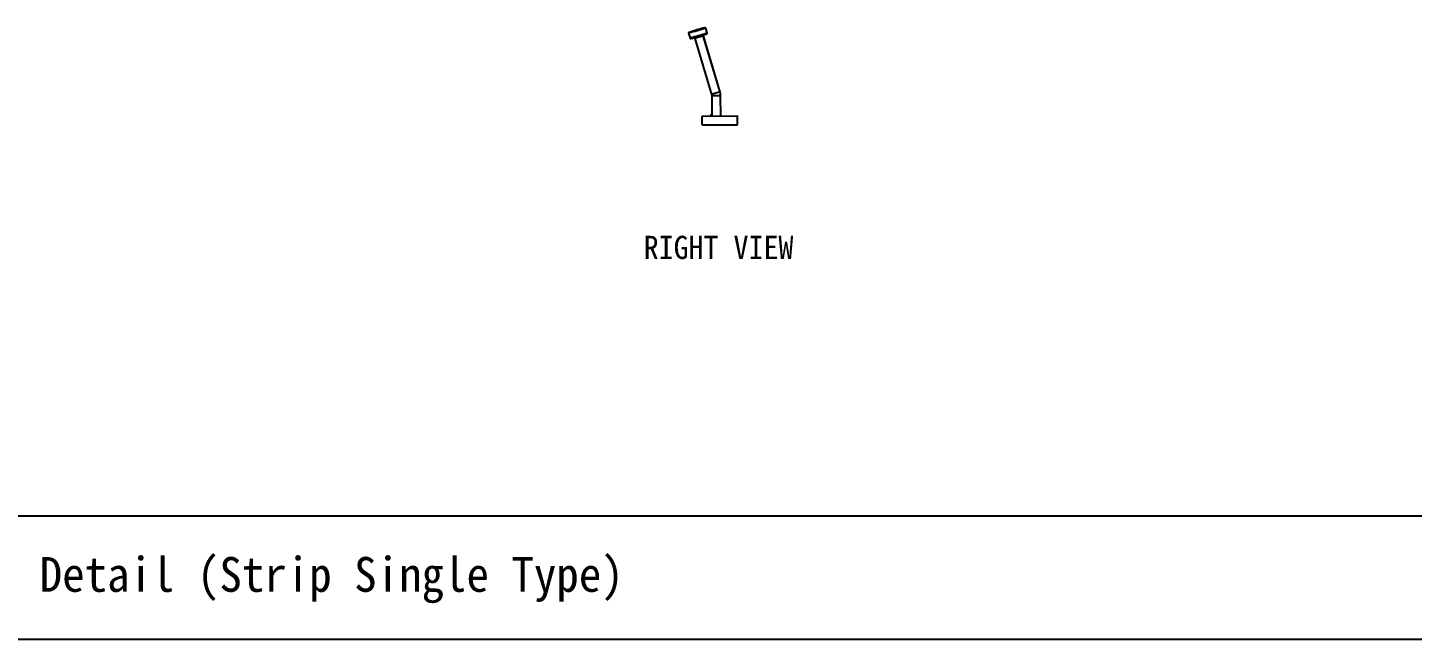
# Model space of a CAD drawing. Header units: millimetres. Extents: x 1364877 to 2662909, y 234189 to 1399913.
# Drawn here: x 2073192 to 2162823, y 669239 to 708822 of the extents above; entities that cross this region are included whole.
import ezdxf
from ezdxf.enums import TextEntityAlignment as Align

# ---------------------------------------------------------------- set-up
doc = ezdxf.new("R2010")
doc.units = ezdxf.units.MM
doc.header["$LTSCALE"] = 5
doc.header["$MEASUREMENT"] = 0
for name, color, linetype, lineweight in [('A-CONC-LIN2', 7, 'CONTINUOUS', 25), ('A-MKXS-TEXT1', 3, 'CONTINUOUS', 25), ('A-XXXX-TABL', 7, 'CONTINUOUS', 25), ('A-XXXX-TXT2', 3, 'CONTINUOUS', 25)]:
    doc.layers.add(name, color=color, linetype=linetype, lineweight=lineweight)
doc.styles.add('돋움', font='')
doc.styles.add('돋움체', font='')
doc.styles.get('돋움').set_extended_font_data('DotumChe')
doc.styles.get('돋움체').set_extended_font_data('DotumChe')

msp = doc.modelspace()

# ---------------------------------------------------------------- linework, layer by layer
at = {"layer": 'A-CONC-LIN2'}
for p, q in [((2115977.9, 708461.1), (2116074.1, 708137.9)), ((2116011.4, 708519.3), (2116009.9, 708518.6)), ((2116014.2, 708520.5), (2116010.9, 708518.8)), ((2116012.3, 708519.7), (2116010.9, 708519.1)), ((2116108.3, 708118.2), (2116108.7, 708118.2)), ((2116108.7, 708118.2), (2116334.7, 708173.1)), ((2116109.5, 708118.4), (2116110, 708118.2)), ((2116127.1, 708121.7), (2116345.8, 708175.1)), ((2116135.8, 708123.3), (2116351, 708176.1)), ((2116378.4, 708131.4), (2117460.1, 704494.8)), ((2118010, 704658.4), (2116928.3, 708295)), ((2116929.4, 708294.9), (2116928.3, 708294.9)), ((2116930, 708294.9), (2116928.3, 708294.9)), ((2118010.1, 704658.3), (2116929.4, 708294.9)), ((2116930, 708348), (2116940.2, 708351.6)), ((2118010.1, 704658.3), (2116930, 708294.9)), ((2116933.9, 708349.9), (2117146.2, 708424.5)), ((2116942.1, 708353.8), (2117161.4, 708431.4)), ((2116942.3, 708352.4), (2117139.1, 708421.4)), ((2116943.4, 708353.7), (2116943.5, 708353.8)), ((2117179.6, 708466.7), (2117083.5, 708790)), ((2117084.8, 708789.8), (2117083.5, 708789.9)), ((2117085.4, 708789.7), (2117083.5, 708789.9)), ((2117180.8, 708466.6), (2117084.8, 708789.8)), ((2117181.4, 708466.5), (2117085.4, 708789.7)), ((2117162.8, 708431.2), (2117162.8, 708431.5)), ((2117181.4, 708466.5), (2117180.7, 708466.7)), ((2117472, 704414.2), (2117476.3, 703389.9)), ((2118051.1, 703105.4), (2118045.7, 704416.6)), ((2116846.4, 703100.5), (2119141.1, 703109.9)), ((2116848.7, 702526.8), (2116846.4, 703100.5)), ((2117419.8, 703165.9), (2117420.1, 703102.8)), ((2117498.3, 703177.7), (2117431.2, 703177.4)), ((2117493.3, 703177.7), (2117492.4, 703390)), ((2117494.2, 703177.7), (2117493.3, 703390)), ((2117498.6, 703103.1), (2117497.4, 703390)), ((2119143.5, 702536.2), (2119141.1, 703109.9)), ((2116848.7, 702526.8), (2119143.5, 702536.2))]:
    msp.add_line(p, q, dxfattribs=at)
for points in [[(2117161.4, 708431.4), (2117161.7, 708431.5), (2117150.9, 708428.5), (2117120.3, 708419.6), (2117071, 708405.1), (2117005, 708385.6), (2116924.8, 708361.9), (2116833.4, 708334.8), (2116734.4, 708305.4), (2116631.6, 708274.8), (2116528.9, 708244.3), (2116430.3, 708214.9), (2116339.5, 708187.8), (2116260.2, 708164), (2116195.2, 708144.6), (2116147.1, 708130.1), (2116117.8, 708121.2), (2116108.3, 708118.2), (2116108.3, 708118.2)], [(2116110, 708118.2), (2116125.1, 708121.2), (2116127.1, 708121.7)], [(2116110.8, 708118.2), (2116126.8, 708121.2), (2116135.8, 708123.3)], [(2117139.1, 708421.4), (2117158.4, 708428.5), (2117163.4, 708431.1)], [(2117146.2, 708424.5), (2117157.1, 708428.5), (2117162.8, 708431.2)], [(2118045.7, 704416.6), (2118044.9, 704416.6), (2118028.5, 704416.5), (2117992.2, 704416.4), (2117938.5, 704416.1), (2117871.5, 704415.9), (2117796.2, 704415.6), (2117718, 704415.2), (2117643, 704414.9), (2117576.5, 704414.7), (2117523.5, 704414.4), (2117488, 704414.3), (2117472.6, 704414.2), (2117472, 704414.2)], [(2117498.3, 703166.3), (2117469.4, 703166.1), (2117434.7, 703166), (2117420.2, 703165.9), (2117419.8, 703165.9)]]:
    msp.add_lwpolyline(points, dxfattribs=at)
for centre, radius, start, end in [((2149916.9, 596385.3), 117101.8, 106.283083, 106.847444), ((2146827.9, 606769.7), 106313.6, 106.279135, 106.851297), ((2121771.6, 690996.7), 18444.7, 104.905138, 108.203267), ((2121025.6, 693508), 15826.2, 104.632412, 108.476335), ((2149765.7, 596895.7), 116232.3, 106.281291, 106.849878), ((2135196.6, 645872.1), 65093.7, 106.285979, 106.844144), ((2132803.9, 653918.5), 56646.6, 106.275515, 106.855768), ((2134268.6, 648992.8), 57991.4, 106.281828, 106.848631), ((2117431.3, 703166), 11.5, 90.235597, 180.235597), ((2117518.4, 695660.6), 7729.4, 90.155961, 90.312764)]:
    msp.add_arc(centre, radius, start, end, dxfattribs=at)
for points, knots in [([(2115991.5, 708508.2), (2115990.6, 708507.6), (2115986, 708503.9), (2115979.5, 708493.9), (2115975.6, 708478.7), (2115975.3, 708466.7), (2115977.9, 708461.5), (2115978.1, 708461.2)], [0, 0, 0, 0, 0.0642965, 0.3489449, 0.6621739, 0.9814591, 1, 1, 1, 1]), ([(2116074.9, 708136.8), (2116075.4, 708135.1), (2116076.7, 708130.5), (2116081.8, 708124.8), (2116088.1, 708120.4), (2116094.2, 708118.1), (2116098.7, 708117.4), (2116101, 708117.4), (2116101.7, 708117.3)], [0, 0, 0, 0, 0.1434198, 0.4027167, 0.6143738, 0.7933545, 0.9420381, 1, 1, 1, 1]), ([(2116336.1, 708172.4), (2116340.8, 708171.6), (2116345.7, 708170.8), (2116349.4, 708167.8), (2116349.6, 708167.7)], [0, 0, 0, 0, 0.9590428, 1, 1, 1, 1]), ([(2116349.6, 708167.7), (2116355.3, 708163.8), (2116366.7, 708156.1), (2116376.1, 708142.2), (2116377.3, 708133.4), (2116377.5, 708131.3)], [0, 0, 0, 0, 0.4386536, 0.8681503, 1, 1, 1, 1]), ([(2116929, 708295), (2116927.5, 708299.9), (2116924, 708310.5), (2116926.2, 708327), (2116931.8, 708341.3), (2116937.6, 708348.5), (2116940.2, 708351.7)], [0, 0, 0, 0, 0.2475307, 0.54974, 0.7958468, 1, 1, 1, 1]), ([(2116930.3, 708295.1), (2116928.8, 708299.2), (2116925.2, 708309.2), (2116927, 708325.3), (2116932.3, 708340), (2116937.9, 708347.2), (2116940.4, 708350.5)], [0, 0, 0, 0, 0.2153692, 0.5320909, 0.7889084, 1, 1, 1, 1]), ([(2117084.4, 708788.8), (2117084.2, 708790.4), (2117083.1, 708797.4), (2117075.9, 708807.2), (2117065.8, 708815.9), (2117056.1, 708820.5), (2117050.8, 708821.5), (2117048.7, 708821.9)], [0, 0, 0, 0, 0.0897512, 0.3979807, 0.6446667, 0.8551307, 1, 1, 1, 1]), ([(2117082.7, 708789.9), (2117082, 708792.8), (2117080, 708800.6), (2117071.9, 708810.2), (2117061.7, 708817.5), (2117054, 708820.8), (2117050, 708821.5), (2117049.3, 708821.6)], [0, 0, 0, 0, 0.1836104, 0.49343, 0.744937, 0.9575672, 1, 1, 1, 1]), ([(2117173.5, 708439.8), (2117174.9, 708441.4), (2117178.4, 708445.6), (2117180.9, 708454.3), (2117181.3, 708462.6), (2117179.3, 708466.7), (2117178.9, 708467.6)], [0, 0, 0, 0, 0.206465, 0.5480468, 0.8904752, 1, 1, 1, 1]), ([(2117179.3, 708445.6), (2117180.1, 708447.1), (2117182.3, 708451.4), (2117183.3, 708459.1), (2117181.6, 708464.2), (2117181, 708466)], [0, 0, 0, 0, 0.2556126, 0.7397168, 1, 1, 1, 1]), ([(2117179.4, 708446.9), (2117179.8, 708447.5), (2117181.6, 708450.9), (2117182.7, 708457.8), (2117181.2, 708463.4), (2117180.6, 708465.6)], [0, 0, 0, 0, 0.1204986, 0.6432879, 1, 1, 1, 1]), ([(2118045.7, 704416.6), (2118044.9, 704443.3), (2118042.6, 704511.6), (2118028.5, 704592.5), (2118013.6, 704645.5), (2118010, 704658.4)], [0, 0, 0, 0, 0.326828, 0.8360267, 1, 1, 1, 1]), ([(2118045.7, 704416.6), (2118044.9, 704443.3), (2118042.7, 704511.6), (2118028.5, 704592.5), (2118013.7, 704645.4), (2118010.1, 704658.3)], [0, 0, 0, 0, 0.3268529, 0.8362289, 1, 1, 1, 1]), ([(2117460.1, 704494.8), (2117462.5, 704486.2), (2117469.6, 704459.9), (2117471.1, 704432.6), (2117472, 704414.2)], [0, 0, 0, 0, 0.32705316, 1, 1, 1, 1])]:
    msp.add_open_spline(points, degree=3, knots=knots, dxfattribs=at)
at = {"layer": 'A-XXXX-TABL'}
for points in [[(1841976.2, 677239.2), (2209351.2, 677239.2)], [(1841976.2, 669239.2), (2209351.2, 669239.2)]]:
    msp.add_lwpolyline(points, dxfattribs=at)

# ---------------------------------------------------------------- texts
at = {"layer": 'A-MKXS-TEXT1', "style": '돋움체'}
msp.add_text('Armour Construction Joint Detail (Strip Single Type)', height=2250, dxfattribs=at).set_placement((2036163.7, 673439.9), align=Align.MIDDLE_LEFT)
at = {"layer": 'A-XXXX-TXT2', "insert": (2113066.9, 695352.6), "char_height": 1500, "attachment_point": 1, "style": '돋움'}
msp.add_mtext('RIGHT VIEW', dxfattribs=at)

doc.saveas('drawing.dxf')
